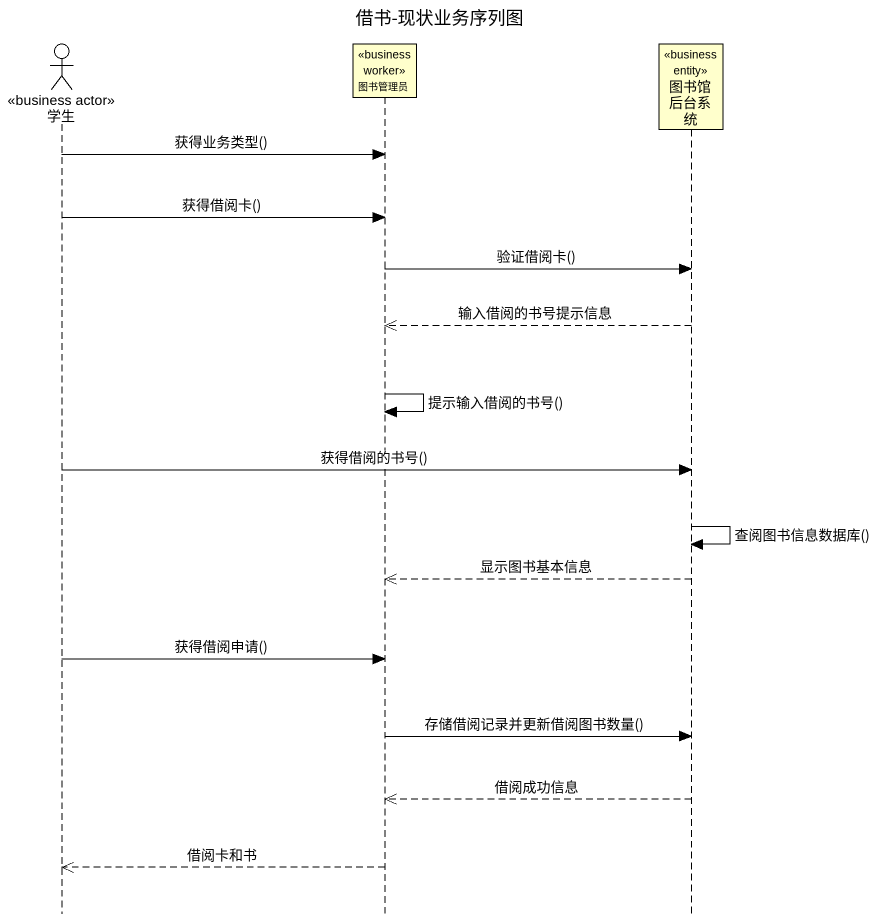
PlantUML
@startuml
title 借书-现状业务序列图
hide footbox
actor 学生 <<business actor>>
participant 图书管理员 <<business worker>>
participant 图书馆后台系统 <<business entity>>

学生 -> 图书管理员 : 获得业务类型()
学生 -> 图书管理员 : 获得借阅卡()
图书管理员 -> 图书馆后台系统 : 验证借阅卡()
图书馆后台系统 -->> 图书管理员 : 输入借阅的书号提示信息
图书管理员 -> 图书管理员 : 提示输入借阅的书号()
学生 -> 图书馆后台系统 : 获得借阅的书号()
图书馆后台系统 -> 图书馆后台系统 : 查阅图书信息数据库()
图书馆后台系统 -->> 图书管理员 : 显示图书基本信息
学生 -> 图书管理员 : 获得借阅申请()
图书管理员 -> 图书馆后台系统 : 存储借阅记录并更新借阅图书数量()
图书馆后台系统 -->> 图书管理员 : 借阅成功信息
图书管理员 -->> 学生 : 借阅卡和书
@enduml
